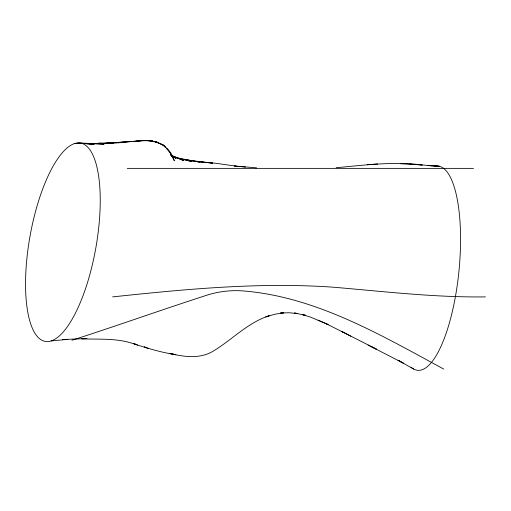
<?xml version="1.0" encoding="UTF-8"?>
<svg xmlns="http://www.w3.org/2000/svg" width="511" height="511" viewBox="0 0 511 511"><rect width="100%" height="100%" fill="white"/><g stroke="black" fill="none" stroke-linecap="round" stroke-linejoin="round"><path stroke-width="0.77" d="M71.93 340.249C116.438 325.967 160.46 310.215 204.93 295.824C217.373 291.589 230.55 289.916 243.645 290.97C316.188 296.891 381.078 335.159 443.72 369.063M135.549 141.266C152.265 138.021 168.956 143.323 174.366 160.856L169.607 151.901L166.407 148.273M133.665 141.496L140.717 140.704L120.628 142.288M112.618 296.891C185.71 289.156 259.384 282.053 332.923 287.176C383.691 291.442 434.401 297.568 485.45 296.891M400.56 163.737L422.214 164.944C393.521 161.31 364.771 165.098 336.193 167.723M104.519 143.348L122.755 142.543L107.693 143.042L131.781 141.515L120.794 142.377M103.637 143.45L110.721 142.786L98.214 143.291L113.538 143.495L85.28 143.342M51.17 340.939L67.599 339.393L62.604 339.489L86.953 338.582L81.779 338.819C98.214 339.508 115.147 338.084 131.084 342.964C145.763 347.697 160.575 352.481 175.918 354.615L169.946 353.561C183.749 356.761 199.386 359.067 212.333 351.67C231.617 340.32 247.292 322.799 269.118 315.779L265.777 316.897L274.816 314.233L283.784 312.809L280.424 313.019L289.162 312.751L297.587 313.582L294.521 312.975L305.655 315.351L302.71 314.687L310.592 317.146L328.113 324.549L318.219 320.142M377.635 163.967L367.268 164.727M93.539 143.648L101.242 143.284L98.214 143.291M82.993 143.38L74.6 143.534L91.386 143.45L104.046 144.185L77.934 142.901L94.203 144.479L81.045 143.157A100.737 33.426 -79.9 0 0 25.55 285.368A100.737 33.426 -79.9 0 0 82.06 298.181A100.737 33.426 -79.9 0 0 81.045 143.157M127.265 168.368L473.537 168.368M409.879 164.044L439.275 166.292L427.911 165.558M428.697 165.596L432.542 165.813M434.075 165.903L436.381 166.037M245.529 167.059L234.479 166.024L256.611 167.851M196.831 161.565L215.597 163.233L236.88 166.267M196.856 161.591L212.742 163.162L186.489 159.969L199.552 162.044L178.531 158.218L191.516 161.495L181.105 158.838L171.728 155.791M148.529 348.483L144.287 346.937L145.954 347.569M171.741 155.849L183.558 160.492L173.58 156.475L170.917 154.929M135.14 344.101L133.748 343.533L137.715 345.168M160.243 143.719C153.345 140.161 145.322 140.282 137.791 141.01L146.6 140.595L143.744 140.589L152.495 141.068L149.717 140.729L158.557 142.601L155.881 141.886L163.546 145.143L165.455 147.232M160.971 144.025L163.546 145.143L165.564 147.398M368.137 345.085L376.53 349.243L341.763 331.486L350.77 336.206M325.533 323.406L344.376 332.846M370.788 346.388L403.313 363.155L398.063 360.236L413.661 369.063M170.853 155.037L176.008 158.41L170.412 154.29M171.076 155.076L173.734 157.784L170.278 153.907L172.443 156.941L169.607 151.901L166.573 148.522M434.861 166.247A102.66 31.26 -84.3 0 1 458.233 277.728A102.66 31.26 -84.3 0 1 411.068 367.16"/></g></svg>
